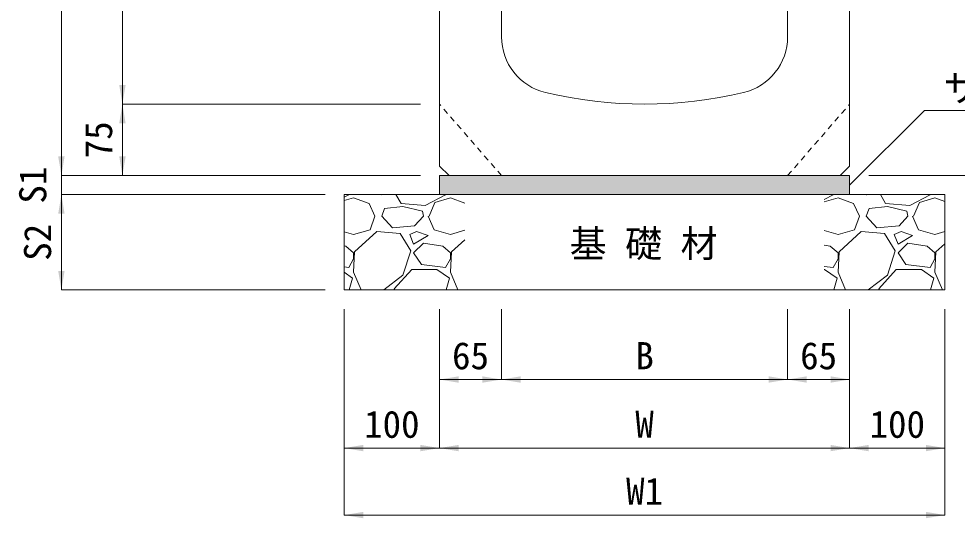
# Model space of a CAD drawing. Units: millimetres at full size. Extents: x 6872 to 78201, y -34623 to -7860.
# Drawn here: x 9665 to 10649, y -21933 to -21409 of the extents above; entities that cross this region are included whole.
import ezdxf
from ezdxf.enums import TextEntityAlignment as Align

# ---------------------------------------------------------------- set-up
doc = ezdxf.new("R2010")
doc.units = ezdxf.units.MM
doc.header["$LTSCALE"] = 16
doc.linetypes.add('USER1', pattern=[0.675, 0.375, -0.3])
for name, color, linetype, lineweight in [('0_2', 7, 'Continuous', 20), ('寸法引出', 7, 'Continuous', 9), ('寸法線', 7, 'Continuous', 9), ('本体', 7, 'USER1', 9), ('ﾊｯﾁﾝｸﾞ', 7, 'Continuous', 5)]:
    doc.layers.add(name, color=color, linetype=linetype, lineweight=lineweight)
doc.styles.add('ＭＳ ゴシック', font='')
doc.styles.get('ＭＳ ゴシック').set_extended_font_data('MS Gothic')

# ---------------------------------------------------------------- blocks, each defined once
blk = doc.blocks.new('filled_arrow')
at = {"color": 0, "linetype": 'Continuous', "lineweight": -2}
blk.add_solid([(7.5, 1.25), (0, 0), (7.5, -1.25)], dxfattribs=at)

msp = doc.modelspace()

# ---------------------------------------------------------------- hatches: boundary and pattern name
at = {"layer": 'ﾊｯﾁﾝｸﾞ'}
msp.add_hatch(color=8, dxfattribs=at).paths.add_polyline_path([(10535.73, -21593.77), (10535.73, -21573.77), (10115.73, -21573.77), (10105.73, -21573.77), (10105.73, -21593.77)])

# ---------------------------------------------------------------- linework, layer by layer
at = {"layer": '0_2'}
for p, q in [((10105.73, -21077.77), (10105.73, -21563.77)), ((10535.73, -21077.77), (10535.73, -21563.77)), ((10170.73, -21258.77), (10170.73, -21428.24)), ((10470.73, -21428.24), (10470.73, -21258.77)), ((10115.73, -21573.77), (10105.73, -21563.77)), ((10525.73, -21573.77), (10535.73, -21563.77)), ((10105.73, -21573.77), (10535.73, -21573.77)), ((10105.73, -21573.77), (10105.73, -21593.77)), ((10525.73, -21573.77), (10115.73, -21573.77)), ((10535.73, -21573.77), (10535.73, -21593.77)), ((10005.73, -21593.77), (10635.73, -21593.77)), ((10005.73, -21593.77), (10005.73, -21693.77)), ((10635.73, -21693.77), (10635.73, -21593.77)), ((10005.73, -21693.77), (10635.73, -21693.77))]:
    msp.add_line(p, q, dxfattribs=at)
for centre, radius, start, end in [((10230.73, -21428.24), 60, 180, 256.65785), ((10410.73, -21428.24), 60, 283.34237, 0), ((10320.73, -21048.77), 450, 256.65777, 283.34225)]:
    msp.add_arc(centre, radius, start, end, dxfattribs=at)
at = {"layer": '寸法引出'}
for p, q in [((9709.24, -21071.77), (9709.24, -21573.77)), ((9773.23, -21198.77), (9773.23, -21498.77)), ((10085.73, -21498.77), (9773.23, -21498.77)), ((9773.23, -21498.77), (9773.23, -21573.77)), ((10085.73, -21498.77), (9773.23, -21498.77)), ((9709.24, -21533.77), (9709.24, -21633.77)), ((10070.73, -21573.77), (9709.24, -21573.77)), ((10070.73, -21573.77), (9709.24, -21573.77)), ((10085.73, -21573.77), (9773.23, -21573.77)), ((9985.73, -21593.77), (9709.24, -21593.77)), ((9709.24, -21593.77), (9709.24, -21693.77)), ((9985.73, -21593.77), (9709.24, -21593.77)), ((9985.73, -21693.77), (9709.24, -21693.77)), ((10005.73, -21713.77), (10005.73, -21859.63)), ((10005.73, -21713.77), (10005.73, -21929.89)), ((10105.73, -21713.77), (10105.73, -21787.7)), ((10170.73, -21713.77), (10170.73, -21787.7)), ((10170.73, -21713.77), (10170.73, -21787.7)), ((10470.73, -21713.77), (10470.73, -21787.7)), ((10470.73, -21713.77), (10470.73, -21787.7)), ((10535.73, -21713.77), (10535.73, -21787.7)), ((10635.73, -21713.77), (10635.73, -21859.63)), ((10635.73, -21713.77), (10635.73, -21929.89)), ((10105.73, -21728.77), (10105.73, -21859.63)), ((10105.73, -21728.77), (10105.73, -21859.63)), ((10535.73, -21728.77), (10535.73, -21859.63)), ((10535.73, -21728.77), (10535.73, -21859.63)), ((10105.73, -21787.7), (10170.73, -21787.7)), ((10170.73, -21787.7), (10470.73, -21787.7)), ((10470.73, -21787.7), (10535.73, -21787.7)), ((10105.73, -21859.63), (10005.73, -21859.63)), ((10105.73, -21859.63), (10535.73, -21859.63)), ((10535.73, -21859.63), (10635.73, -21859.63)), ((10005.73, -21929.89), (10635.73, -21929.89))]:
    msp.add_line(p, q, dxfattribs=at)
at = {"layer": '寸法線'}
msp.add_line((10555.73, -21573.77), (11129.3, -21573.77), dxfattribs=at)
msp.add_lwpolyline([(10535.73, -21583.77), (10614.09, -21505.41), (10940.94, -21505.41)], dxfattribs=at)
at = {"layer": '本体'}
for p, q in [((10170.73, -21573.77), (10105.73, -21498.77)), ((10470.73, -21573.77), (10535.73, -21498.77))]:
    msp.add_line(p, q, dxfattribs=at)
at = {"layer": 'ﾊｯﾁﾝｸﾞ'}
for p, q in [((10010.53, -21593.94), (10005.73, -21596.45)), ((10005.73, -21600.07), (10015.61, -21596.98)), ((10010.58, -21593.77), (10010.53, -21593.94)), ((10015.61, -21596.98), (10031.86, -21603.08)), ((10041.55, -21593.77), (10045.07, -21593.94)), ((10045.07, -21593.94), (10045.29, -21593.77)), ((10065.39, -21603.08), (10059.96, -21593.77)), ((10112.13, -21593.94), (10090.79, -21605.11)), ((10100.95, -21602.06), (10117.21, -21596.98)), ((10112.18, -21593.77), (10112.13, -21593.94)), ((10117.21, -21596.98), (10132.25, -21602.63)), ((10518.53, -21593.94), (10509.21, -21598.82)), ((10509.21, -21601.48), (10523.61, -21596.98)), ((10518.58, -21593.77), (10518.53, -21593.94)), ((10523.61, -21596.98), (10539.86, -21603.08)), ((10549.55, -21593.77), (10553.07, -21593.94)), ((10553.07, -21593.94), (10553.29, -21593.77)), ((10573.39, -21603.08), (10567.96, -21593.77)), ((10620.13, -21593.94), (10598.79, -21605.11)), ((10608.95, -21602.06), (10625.21, -21596.98)), ((10620.18, -21593.77), (10620.13, -21593.94)), ((10625.21, -21596.98), (10635.73, -21600.93)), ((10031.86, -21603.08), (10037.96, -21616.29)), ((10045.07, -21616.29), (10048.12, -21608.16)), ((10067.42, -21606.13), (10048.12, -21608.16)), ((10090.79, -21605.11), (10065.39, -21603.08)), ((10087.74, -21611.21), (10067.42, -21606.13)), ((10094.86, -21616.29), (10100.95, -21602.06)), ((10539.86, -21603.08), (10545.96, -21616.29)), ((10553.07, -21616.29), (10556.12, -21608.16)), ((10575.42, -21606.13), (10556.12, -21608.16)), ((10598.79, -21605.11), (10573.39, -21603.08)), ((10595.74, -21611.21), (10575.42, -21606.13)), ((10602.86, -21616.29), (10608.95, -21602.06)), ((10032.88, -21630.51), (10037.96, -21616.29)), ((10056.25, -21628.48), (10045.07, -21616.29)), ((10088.76, -21616.29), (10079.62, -21626.45)), ((10088.76, -21616.29), (10087.74, -21611.21)), ((10093.84, -21616.29), (10099.94, -21630.51)), ((10540.88, -21630.51), (10545.96, -21616.29)), ((10564.25, -21628.48), (10553.07, -21616.29)), ((10596.76, -21616.29), (10587.62, -21626.45)), ((10596.76, -21616.29), (10595.74, -21611.21)), ((10601.84, -21616.29), (10607.94, -21630.51)), ((10079.62, -21626.45), (10056.25, -21628.48)), ((10587.62, -21626.45), (10564.25, -21628.48)), ((10005.73, -21632.69), (10015.61, -21635.59)), ((10015.61, -21635.59), (10032.88, -21630.51)), ((10039.99, -21632.54), (10016.62, -21653.88)), ((10064.38, -21634.58), (10039.99, -21632.54)), ((10075.55, -21652.86), (10064.38, -21634.58)), ((10081.65, -21632.54), (10074.54, -21635.59)), ((10074.54, -21635.59), (10078.6, -21645.75)), ((10078.6, -21645.75), (10093.84, -21636.61)), ((10093.84, -21636.61), (10081.65, -21632.54)), ((10099.94, -21630.51), (10117.21, -21635.59)), ((10117.21, -21635.59), (10132.25, -21631.17)), ((10509.21, -21631.36), (10523.61, -21635.59)), ((10523.61, -21635.59), (10540.88, -21630.51)), ((10547.99, -21632.54), (10524.62, -21653.88)), ((10572.38, -21634.58), (10547.99, -21632.54)), ((10583.55, -21652.86), (10572.38, -21634.58)), ((10589.65, -21632.54), (10582.54, -21635.59)), ((10582.54, -21635.59), (10586.6, -21645.75)), ((10586.6, -21645.75), (10601.84, -21636.61)), ((10601.84, -21636.61), (10589.65, -21632.54)), ((10607.94, -21630.51), (10625.21, -21635.59)), ((10625.21, -21635.59), (10635.73, -21632.5)), ((10007.48, -21647.78), (10005.73, -21647.52)), ((10015.61, -21654.9), (10007.48, -21647.78)), ((10088.76, -21644.74), (10078.6, -21654.9)), ((10109.08, -21647.78), (10088.76, -21644.74)), ((10117.21, -21654.9), (10109.08, -21647.78)), ((10132.25, -21641.07), (10118.22, -21653.88)), ((10515.48, -21647.78), (10509.21, -21646.84)), ((10523.61, -21654.9), (10515.48, -21647.78)), ((10596.76, -21644.74), (10586.6, -21654.9)), ((10617.08, -21647.78), (10596.76, -21644.74)), ((10625.21, -21654.9), (10617.08, -21647.78)), ((10635.73, -21645.2), (10626.22, -21653.88)), ((10016.62, -21653.88), (10015.61, -21675.22)), ((10015.61, -21660.99), (10015.61, -21654.9)), ((10067.42, -21678.26), (10075.55, -21652.86)), ((10078.6, -21654.9), (10086.73, -21667.09)), ((10118.22, -21653.88), (10117.21, -21675.22)), ((10117.21, -21660.99), (10117.21, -21654.9)), ((10524.62, -21653.88), (10523.61, -21675.22)), ((10523.61, -21660.99), (10523.61, -21654.9)), ((10575.42, -21678.26), (10583.55, -21652.86)), ((10586.6, -21654.9), (10594.73, -21667.09)), ((10626.22, -21653.88), (10625.21, -21675.22)), ((10625.21, -21660.99), (10625.21, -21654.9)), ((10010.53, -21670.14), (10015.61, -21660.99)), ((10086.73, -21667.09), (10112.13, -21670.14)), ((10112.13, -21670.14), (10117.21, -21660.99)), ((10518.53, -21670.14), (10523.61, -21660.99)), ((10594.73, -21667.09), (10620.13, -21670.14)), ((10620.13, -21670.14), (10625.21, -21660.99)), ((10005.73, -21669.56), (10010.53, -21670.14)), ((10005.73, -21675.18), (10014.59, -21681.31)), ((10015.61, -21675.22), (10023.42, -21693.77)), ((10047.36, -21693.77), (10067.42, -21678.26)), ((10058.28, -21692.49), (10076.57, -21672.17)), ((10076.57, -21672.17), (10102.98, -21672.17)), ((10102.98, -21672.17), (10116.19, -21681.31)), ((10117.21, -21675.22), (10125.02, -21693.77)), ((10509.21, -21669.02), (10518.53, -21670.14)), ((10509.21, -21672.17), (10509.38, -21672.17)), ((10509.38, -21672.17), (10522.59, -21681.31)), ((10523.61, -21675.22), (10531.42, -21693.77)), ((10555.36, -21693.77), (10575.42, -21678.26)), ((10566.28, -21692.49), (10584.57, -21672.17)), ((10584.57, -21672.17), (10610.98, -21672.17)), ((10610.98, -21672.17), (10624.19, -21681.31)), ((10625.21, -21675.22), (10633.02, -21693.77)), ((10014.59, -21681.31), (10011.03, -21693.77)), ((10116.19, -21681.31), (10112.63, -21693.77)), ((10522.59, -21681.31), (10519.03, -21693.77)), ((10624.19, -21681.31), (10620.63, -21693.77)), ((10059.03, -21693.77), (10058.28, -21692.49)), ((10567.03, -21693.77), (10566.28, -21692.49))]:
    msp.add_line(p, q, dxfattribs=at)

# ---------------------------------------------------------------- block references
at = {"layer": '寸法引出', "xscale": 2.67, "yscale": 2.67}
for p, rotation in [((9773.23, -21498.77), 90), ((9773.23, -21498.77), 270), ((9709.24, -21573.77), 90), ((9709.24, -21573.77), 90), ((9773.23, -21573.77), 90), ((9709.24, -21593.77), 270), ((9709.24, -21593.77), 270), ((9709.24, -21693.77), 90), ((10170.73, -21787.7), 180), ((10470.73, -21787.7), 180), ((10535.73, -21787.7), 180), ((10105.73, -21859.63), 180), ((10535.73, -21859.63), 180), ((10635.73, -21859.63), 180), ((10635.73, -21929.89), 180)]:
    msp.add_blockref('filled_arrow', p, dxfattribs=dict(at, rotation=rotation))
for p in [(10105.73, -21787.7), (10170.73, -21787.7), (10470.73, -21787.7), (10005.73, -21859.63), (10105.73, -21859.63), (10535.73, -21859.63), (10005.73, -21929.89)]:
    msp.add_blockref('filled_arrow', p, dxfattribs=at)
at = {"layer": '寸法線', "xscale": 0.133, "yscale": 0.133, "rotation": 45}
msp.add_blockref('filled_arrow', (10535.73, -21583.77), dxfattribs=at)

# ---------------------------------------------------------------- texts
at = {"layer": '0_2', "style": 'ＭＳ ゴシック'}
msp.add_text('基 礎 材', height=28.48, dxfattribs=at).set_placement((10242.08, -21667.94), align=Align.BOTTOM_LEFT)
at = {"layer": '寸法引出', "style": 'ＭＳ ゴシック'}
for s, p in [('75', (9748.23, -21536.27)), ('S1', (9679.24, -21583.77)), ('S2', (9684.24, -21643.77))]:
    msp.add_text(s, height=28.48, rotation=90, dxfattribs=at).set_placement(p, align=Align.MIDDLE_CENTER)
for s, p in [('65', (10138.23, -21762.7)), ('B', (10320.73, -21762.7)), ('65', (10503.23, -21762.7)), ('100', (10055.73, -21834.63)), ('W', (10320.73, -21834.63)), ('100', (10585.73, -21834.63)), ('W1', (10320.73, -21904.89))]:
    msp.add_text(s, height=28.48, dxfattribs=at).set_placement(p, align=Align.MIDDLE_CENTER)
at = {"layer": '寸法線', "style": 'ＭＳ ゴシック'}
msp.add_text('サンドクッション', height=28.48, dxfattribs=at).set_placement((10634.09, -21467.58), align=Align.TOP_LEFT)

doc.saveas('drawing.dxf')
